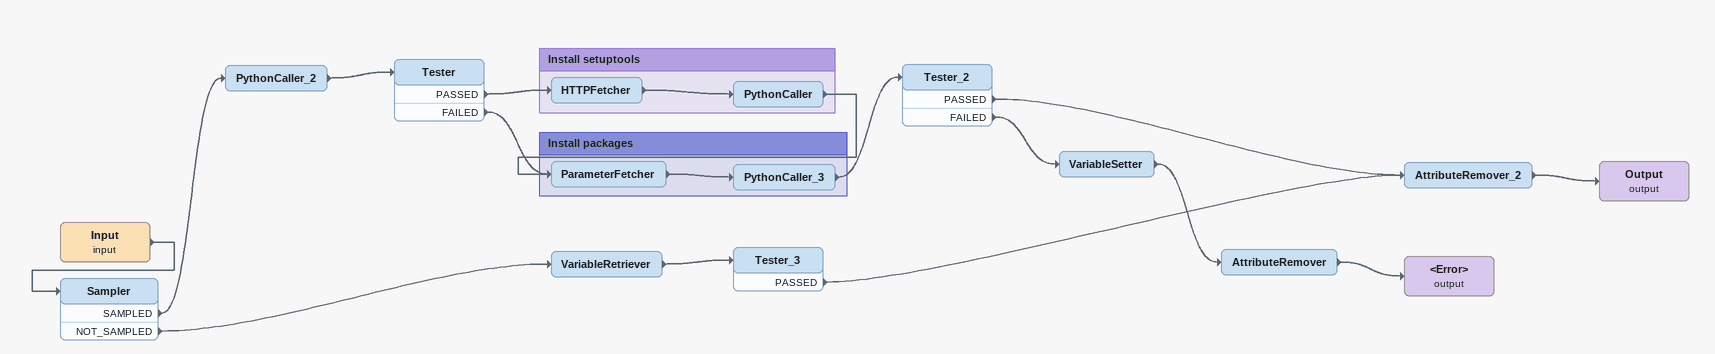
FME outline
Input (input)
    -> Sampler
Sampler
    SAMPLED -> PythonCaller_2
    NOT_SAMPLED -> VariableRetriever
PythonCaller_2
    -> Tester
Tester
    PASSED -> HTTPFetcher
    FAILED -> ParameterFetcher
Tester_2
    PASSED -> AttributeRemover_2
    FAILED -> VariableSetter
VariableSetter
    -> AttributeRemover
AttributeRemover
    -> <Error> (output)
<Error> (output)
VariableRetriever
    -> Tester_3
Tester_3
    PASSED -> AttributeRemover_2
AttributeRemover_2
    -> Output (output)
Output (output)

Bookmark: Install setuptools
HTTPFetcher
    -> PythonCaller
PythonCaller
    -> ParameterFetcher

Bookmark: Install packages
ParameterFetcher
    -> PythonCaller_3
PythonCaller_3
    -> Tester_2
